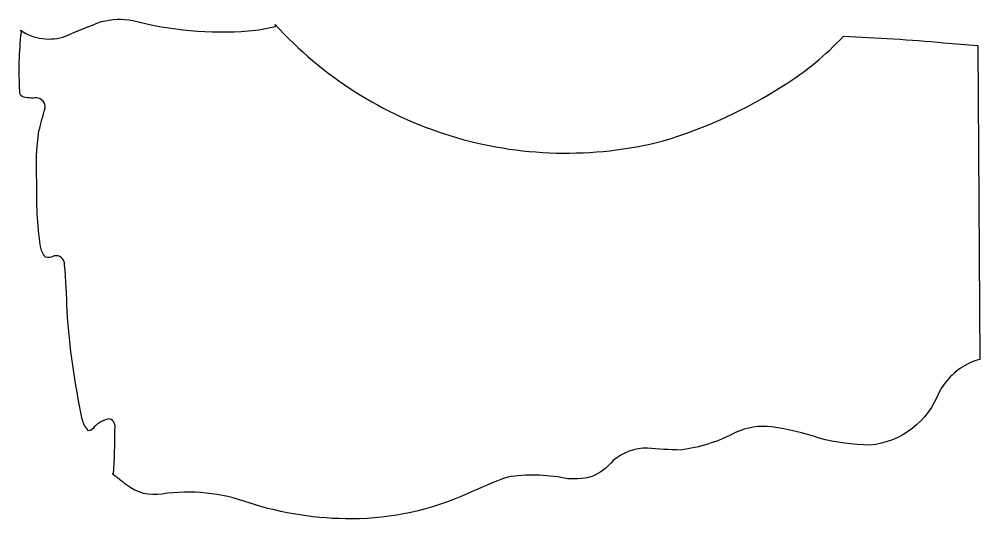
# Model space of a CAD drawing. Header units: millimetres. Extents: x -277 to 2488, y -1000 to 962.
# Drawn here: x -86.9 to 395.1, y -501.5 to -250.7 of the extents above; entities that cross this region are included whole.
import ezdxf

# ---------------------------------------------------------------- set-up
doc = ezdxf.new("R2010")
doc.units = ezdxf.units.MM
doc.layers.add('Image', color=70, linetype='Continuous')

msp = doc.modelspace()

# ---------------------------------------------------------------- linework, layer by layer
at = {"layer": 'Image'}
msp.add_lwpolyline([(394.07, -263.99), (395.07, -421.62, 0.055568), (390.08, -423.29, 0.162357), (374.71, -437.9, -0.284408), (340, -464.58, -0.059743), (314.49, -461.05, 0.045946), (290.64, -455.35, 0.135888), (272.5, -458.18, -0.092665), (244.89, -467.03, -0.017781), (228.28, -466.06, 0.182946), (211.13, -472.34, -0.115026), (200.4, -480.31, -0.107747), (186.62, -481.17, 0.089439), (158.17, -480.55, 0.018705), (137.82, -489, -0.10658), (80.14, -501.53, -0.080086), (28.42, -493.57, 0.125637), (-15.26, -489.11, -0.211791), (-32.96, -484.64, -0.013603), (-40.3, -478.81), (-39.6, -479.16, 0.018021), (-38.95, -456.71, 0.390679), (-41.64, -451.27, 0.14342), (-49.34, -455.36, -0.258815), (-52.12, -457.4, -0.138522), (-55.28, -451.48, -0.036862), (-62.95, -397.18, 0.01732), (-64.15, -373.98, 0.498327), (-69.45, -369.58, -0.196274), (-73.88, -370.2, -0.123013), (-76.29, -364.64, -0.042677), (-78.11, -332.25, -0.052923), (-77.04, -306.81, -0.00941), (-73.96, -295.44, 0.401291), (-78.18, -290.16, -0.102575), (-85.52, -289.6, -0.267935), (-86.64, -286.87, -0.042938), (-85.88, -257.3), (-86.26, -256.32, 0.241301), (-63.64, -259.21, -0.016912), (-45.65, -251.95, -0.111081), (-29.96, -251.33, 0.085529), (28.17, -256.57, 0.040404), (41.7, -254.36), (41.45, -253.38, 0.133374), (129.16, -309.19, 0.137929), (236.17, -311.86, 0.07083), (296.61, -283.96, 0.06878), (326.61, -259.26, -1.280985), (326.61, -259.26, -0.012409), (376.94, -262.54, 0.000648)], format="xyb", close=True, dxfattribs=at)

doc.saveas('drawing.dxf')
